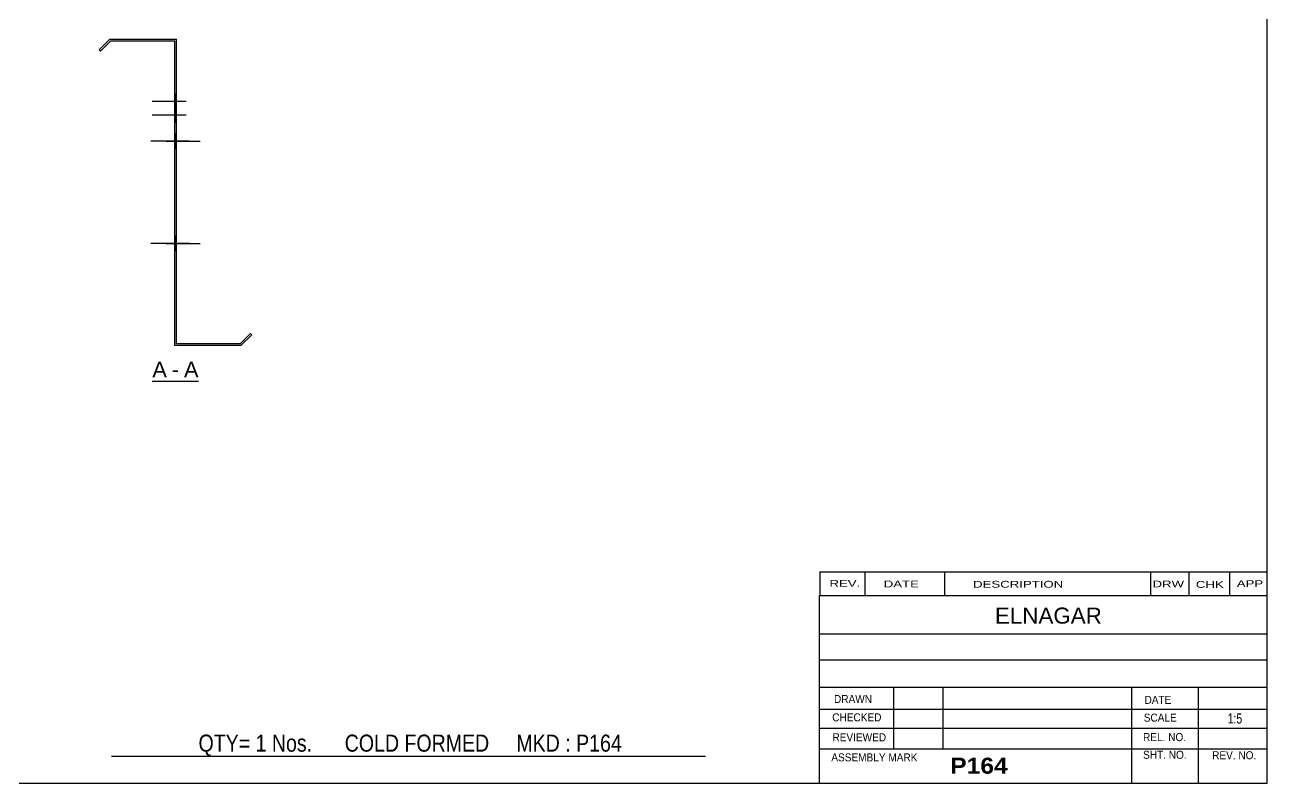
# Model space of a CAD drawing. Header units: millimetres. Extents: x -33 to 370, y -223 to 54.
# Drawn here: x 126.5 to 369.6, y -223.1 to -74.7 of the extents above; entities that cross this region are included whole.
import ezdxf

# ---------------------------------------------------------------- set-up
doc = ezdxf.new("R2010")
doc.units = ezdxf.units.MM
doc.styles.add('Arial', font='ARIAL.TTF', dxfattribs={"height": 0.2})
doc.styles.add('Arial Bold', font='ARIALBD.TTF', dxfattribs={"height": 0.2})
doc.styles.add('Arial Narrow', font='ARIALN.TTF', dxfattribs={"height": 0.2})

# ---------------------------------------------------------------- blocks, each defined once
blk = doc.blocks.new('Unknown-629085889-2308')
at = {"color": 5, "linetype": 'Continuous'}
for p, q in [((369.57, -223.13), (369.57, 53.87)), ((-30.43, -223.13), (369.57, -223.13))]:
    blk.add_line(p, q, dxfattribs=at)
blk = doc.blocks.new('Unknown-629085889-12 - 1248')
at = {"color": 7, "linetype": 'Continuous'}
blk.add_line((151.41, -144.46), (160.44, -144.46), dxfattribs=at)
at = {"color": 0, "linetype": 'Continuous'}
blk.add_wipeout([(154.26, -143.71), (154.26, -140.51), (151.41, -140.51), (151.41, -143.71)], dxfattribs=at)
blk.add_wipeout([(156.64, -143.71), (156.64, -140.51), (155.22, -140.51), (155.22, -143.71)], dxfattribs=at)
at = {"color": 96, "linetype": 'Continuous', "style": 'Arial'}
blk.add_text('A', height=3.06, dxfattribs=at).set_placement((151.41, -143.71))
at = {"color": 0, "linetype": 'Continuous'}
blk.add_wipeout([(160.44, -143.71), (160.44, -140.51), (157.6, -140.51), (157.6, -143.71)], dxfattribs=at)
at = {"color": 96, "linetype": 'Continuous', "style": 'Arial'}
for s, p in [('A', (157.6, -143.71)), ('-', (155.22, -143.71))]:
    blk.add_text(s, height=3.06, dxfattribs=at).set_placement(p)
blk = doc.blocks.new('Bolt-629085889-1256 - 1248')
at = {"linetype": 'Continuous'}
blk.add_hatch(color=3, dxfattribs=at).paths.add_polyline_path([(155.75, -91.04), (155.75, -93.84), (156.11, -93.84), (156.11, -91.04)])
at = {"color": 3, "linetype": 'Continuous'}
for p, q in [((156.11, -91.04), (155.75, -91.04)), ((158.01, -92.44), (151.41, -92.44)), ((156.11, -93.84), (155.75, -93.84))]:
    blk.add_line(p, q, dxfattribs=at)
blk = doc.blocks.new('Bolt-629085889-1264 - 1248')
at = {"linetype": 'Continuous'}
blk.add_hatch(color=3, dxfattribs=at).paths.add_polyline_path([(156.11, -118.91), (156.11, -116.11), (155.75, -116.11), (155.75, -118.91)])
blk.add_hatch(color=3, dxfattribs=at).paths.add_polyline_path([(156.11, -118.91), (156.11, -116.11), (155.75, -116.11), (155.75, -118.91)])
at = {"color": 3, "linetype": 'Continuous'}
for p, q in [((155.75, -116.11), (156.11, -116.11)), ((155.75, -116.11), (156.11, -116.11)), ((154.25, -117.51), (159.75, -117.51)), ((154.25, -117.51), (159.75, -117.51)), ((155.75, -118.91), (156.11, -118.91)), ((155.75, -118.91), (156.11, -118.91))]:
    blk.add_line(p, q, dxfattribs=at)
blk = doc.blocks.new('Part-629085889-1250 - 1248')
at = {"color": 2, "linetype": 'Continuous'}
for p, q in [((143.11, -77.51), (140.99, -79.63)), ((143.11, -77.51), (156.11, -77.51)), ((156.11, -137.15), (156.11, -77.51)), ((140.99, -79.63), (141.24, -79.88)), ((141.24, -79.88), (143.26, -77.87)), ((143.26, -77.87), (155.75, -77.87)), ((155.75, -77.87), (155.75, -137.51)), ((170.61, -135.13), (168.6, -137.15)), ((168.75, -137.51), (170.87, -135.39)), ((170.87, -135.39), (170.61, -135.13)), ((168.75, -137.51), (155.75, -137.51)), ((168.6, -137.15), (156.11, -137.15))]:
    blk.add_line(p, q, dxfattribs=at)
blk = doc.blocks.new('Bolt-629085889-1251 - 1248')
at = {"linetype": 'Continuous'}
for points in [[(155.75, -96.11), (155.75, -98.91), (156.11, -98.91), (156.11, -96.11)], [(155.75, -96.11), (155.75, -98.91), (156.11, -98.91), (156.11, -96.11)], [(155.75, -96.11), (155.75, -98.91), (156.11, -98.91), (156.11, -96.11)], [(155.75, -116.11), (155.75, -118.91), (156.11, -118.91), (156.11, -116.11)], [(155.75, -116.11), (155.75, -118.91), (156.11, -118.91), (156.11, -116.11)], [(155.75, -116.11), (155.75, -118.91), (156.11, -118.91), (156.11, -116.11)]]:
    blk.add_hatch(color=3, dxfattribs=at).paths.add_polyline_path(points)
at = {"color": 3, "linetype": 'Continuous'}
for p, q in [((156.11, -96.11), (155.75, -96.11)), ((156.11, -96.11), (155.75, -96.11)), ((156.11, -96.11), (155.75, -96.11)), ((158.71, -97.51), (151.11, -97.51)), ((158.71, -97.51), (151.11, -97.51)), ((158.71, -97.51), (151.11, -97.51)), ((156.11, -98.91), (155.75, -98.91)), ((156.11, -98.91), (155.75, -98.91)), ((156.11, -98.91), (155.75, -98.91)), ((156.11, -116.11), (155.75, -116.11)), ((156.11, -116.11), (155.75, -116.11)), ((156.11, -116.11), (155.75, -116.11)), ((158.71, -117.51), (151.11, -117.51)), ((158.71, -117.51), (151.11, -117.51)), ((158.71, -117.51), (151.11, -117.51)), ((156.11, -118.91), (155.75, -118.91)), ((156.11, -118.91), (155.75, -118.91)), ((156.11, -118.91), (155.75, -118.91))]:
    blk.add_line(p, q, dxfattribs=at)
blk = doc.blocks.new('Bolt-629085889-1252 - 1248')
at = {"linetype": 'Continuous'}
blk.add_hatch(color=3, dxfattribs=at).paths.add_polyline_path([(155.75, -88.35), (155.75, -91.15), (156.11, -91.15), (156.11, -88.35)])
at = {"color": 3, "linetype": 'Continuous'}
for p, q in [((158.01, -89.75), (151.41, -89.75)), ((156.11, -88.35), (155.75, -88.35)), ((156.11, -91.15), (155.75, -91.15))]:
    blk.add_line(p, q, dxfattribs=at)
blk = doc.blocks.new('Bolt-629085889-1253 - 1248')
at = {"linetype": 'Continuous'}
blk.add_hatch(color=3, dxfattribs=at).paths.add_polyline_path([(155.75, -88.35), (155.75, -91.15), (156.11, -91.15), (156.11, -88.35)])
at = {"color": 3, "linetype": 'Continuous'}
for p, q in [((158.01, -89.75), (151.41, -89.75)), ((156.11, -88.35), (155.75, -88.35)), ((156.11, -91.15), (155.75, -91.15))]:
    blk.add_line(p, q, dxfattribs=at)
blk = doc.blocks.new('Bolt-629085889-1254 - 1248')
at = {"linetype": 'Continuous'}
blk.add_hatch(color=3, dxfattribs=at).paths.add_polyline_path([(156.11, -118.91), (156.11, -116.11), (155.75, -116.11), (155.75, -118.91)])
at = {"color": 3, "linetype": 'Continuous'}
for p, q in [((156.11, -116.11), (155.75, -116.11)), ((157.71, -117.51), (155.75, -117.51)), ((156.11, -118.91), (155.75, -118.91))]:
    blk.add_line(p, q, dxfattribs=at)
blk = doc.blocks.new('Bolt-629085889-1255 - 1248')
at = {"linetype": 'Continuous'}
blk.add_hatch(color=3, dxfattribs=at).paths.add_polyline_path([(155.75, -96.11), (155.75, -98.91), (156.11, -98.91), (156.11, -96.11)])
at = {"color": 3, "linetype": 'Continuous'}
for p, q in [((156.11, -96.11), (155.75, -96.11)), ((158.01, -97.51), (151.41, -97.51)), ((156.11, -98.91), (155.75, -98.91))]:
    blk.add_line(p, q, dxfattribs=at)
blk = doc.blocks.new('Bolt-629085889-1257 - 1248')
at = {"linetype": 'Continuous'}
blk.add_hatch(color=3, dxfattribs=at).paths.add_polyline_path([(155.75, -91.04), (155.75, -93.84), (156.11, -93.84), (156.11, -91.04)])
at = {"color": 3, "linetype": 'Continuous'}
for p, q in [((156.11, -91.04), (155.75, -91.04)), ((158.01, -92.44), (151.41, -92.44)), ((156.11, -93.84), (155.75, -93.84))]:
    blk.add_line(p, q, dxfattribs=at)
blk = doc.blocks.new('Bolt-629085889-1258 - 1248')
at = {"linetype": 'Continuous'}
blk.add_hatch(color=3, dxfattribs=at).paths.add_polyline_path([(156.11, -118.91), (156.11, -116.11), (155.75, -116.11), (155.75, -118.91)])
at = {"color": 3, "linetype": 'Continuous'}
for p, q in [((156.11, -116.11), (155.75, -116.11)), ((157.71, -117.51), (155.75, -117.51)), ((156.11, -118.91), (155.75, -118.91))]:
    blk.add_line(p, q, dxfattribs=at)
blk = doc.blocks.new('Bolt-629085889-1259 - 1248')
at = {"linetype": 'Continuous'}
for points in [[(155.75, -96.11), (155.75, -98.91), (156.11, -98.91), (156.11, -96.11)], [(155.75, -96.11), (155.75, -98.91), (156.11, -98.91), (156.11, -96.11)], [(155.75, -96.11), (155.75, -98.91), (156.11, -98.91), (156.11, -96.11)], [(155.75, -116.11), (155.75, -118.91), (156.11, -118.91), (156.11, -116.11)], [(155.75, -116.11), (155.75, -118.91), (156.11, -118.91), (156.11, -116.11)], [(155.75, -116.11), (155.75, -118.91), (156.11, -118.91), (156.11, -116.11)]]:
    blk.add_hatch(color=3, dxfattribs=at).paths.add_polyline_path(points)
at = {"color": 3, "linetype": 'Continuous'}
for p, q in [((156.11, -96.11), (155.75, -96.11)), ((156.11, -96.11), (155.75, -96.11)), ((156.11, -96.11), (155.75, -96.11)), ((158.71, -97.51), (151.11, -97.51)), ((158.71, -97.51), (151.11, -97.51)), ((158.71, -97.51), (151.11, -97.51)), ((156.11, -98.91), (155.75, -98.91)), ((156.11, -98.91), (155.75, -98.91)), ((156.11, -98.91), (155.75, -98.91)), ((156.11, -116.11), (155.75, -116.11)), ((156.11, -116.11), (155.75, -116.11)), ((156.11, -116.11), (155.75, -116.11)), ((158.71, -117.51), (151.11, -117.51)), ((158.71, -117.51), (151.11, -117.51)), ((158.71, -117.51), (151.11, -117.51)), ((156.11, -118.91), (155.75, -118.91)), ((156.11, -118.91), (155.75, -118.91)), ((156.11, -118.91), (155.75, -118.91))]:
    blk.add_line(p, q, dxfattribs=at)
blk = doc.blocks.new('Bolt-629085889-1260 - 1248')
at = {"linetype": 'Continuous'}
for points in [[(156.11, -98.91), (156.11, -96.11), (155.75, -96.11), (155.75, -98.91)], [(156.11, -118.91), (156.11, -116.11), (155.75, -116.11), (155.75, -118.91)]]:
    blk.add_hatch(color=3, dxfattribs=at).paths.add_polyline_path(points)
at = {"color": 3, "linetype": 'Continuous'}
for p, q in [((156.11, -96.11), (155.75, -96.11)), ((156.11, -97.51), (151.75, -97.51)), ((156.11, -98.91), (155.75, -98.91)), ((156.11, -116.11), (155.75, -116.11)), ((156.11, -117.51), (151.75, -117.51)), ((156.11, -118.91), (155.75, -118.91))]:
    blk.add_line(p, q, dxfattribs=at)
blk = doc.blocks.new('Bolt-629085889-1261 - 1248')
at = {"linetype": 'Continuous'}
blk.add_hatch(color=3, dxfattribs=at).paths.add_polyline_path([(155.75, -96.11), (155.75, -98.91), (156.11, -98.91), (156.11, -96.11)])
at = {"color": 3, "linetype": 'Continuous'}
for p, q in [((156.11, -96.11), (155.75, -96.11)), ((158.01, -97.51), (151.41, -97.51)), ((156.11, -98.91), (155.75, -98.91))]:
    blk.add_line(p, q, dxfattribs=at)
blk = doc.blocks.new('Bolt-629085889-1262 - 1248')
at = {"linetype": 'Continuous'}
blk.add_hatch(color=3, dxfattribs=at).paths.add_polyline_path([(156.11, -118.91), (156.11, -116.11), (155.75, -116.11), (155.75, -118.91)])
blk.add_hatch(color=3, dxfattribs=at).paths.add_polyline_path([(156.11, -118.91), (156.11, -116.11), (155.75, -116.11), (155.75, -118.91)])
at = {"color": 3, "linetype": 'Continuous'}
for p, q in [((155.75, -116.11), (156.11, -116.11)), ((155.75, -116.11), (156.11, -116.11)), ((154.25, -117.51), (159.75, -117.51)), ((154.25, -117.51), (159.75, -117.51)), ((155.75, -118.91), (156.11, -118.91)), ((155.75, -118.91), (156.11, -118.91))]:
    blk.add_line(p, q, dxfattribs=at)
blk = doc.blocks.new('Bolt-629085889-1263 - 1248')
at = {"linetype": 'Continuous'}
blk.add_hatch(color=3, dxfattribs=at).paths.add_polyline_path([(156.11, -118.91), (156.11, -116.11), (155.75, -116.11), (155.75, -118.91)])
blk.add_hatch(color=3, dxfattribs=at).paths.add_polyline_path([(156.11, -118.91), (156.11, -116.11), (155.75, -116.11), (155.75, -118.91)])
at = {"color": 3, "linetype": 'Continuous'}
for p, q in [((155.75, -116.11), (156.11, -116.11)), ((155.75, -116.11), (156.11, -116.11)), ((154.25, -117.51), (159.75, -117.51)), ((154.25, -117.51), (159.75, -117.51)), ((155.75, -118.91), (156.11, -118.91)), ((155.75, -118.91), (156.11, -118.91))]:
    blk.add_line(p, q, dxfattribs=at)
blk = doc.blocks.new('Bolt-629085889-1265 - 1248')
at = {"linetype": 'Continuous'}
blk.add_hatch(color=3, dxfattribs=at).paths.add_polyline_path([(155.75, -96.11), (155.75, -98.91), (156.11, -98.91), (156.11, -96.11)])
at = {"color": 3, "linetype": 'Continuous'}
for p, q in [((156.11, -96.11), (155.75, -96.11)), ((158.01, -97.51), (151.41, -97.51)), ((156.11, -98.91), (155.75, -98.91))]:
    blk.add_line(p, q, dxfattribs=at)
blk = doc.blocks.new('Bolt-629085889-1266 - 1248')
at = {"linetype": 'Continuous'}
blk.add_hatch(color=3, dxfattribs=at).paths.add_polyline_path([(156.11, -118.91), (156.11, -116.11), (155.75, -116.11), (155.75, -118.91)])
at = {"color": 3, "linetype": 'Continuous'}
for p, q in [((156.11, -116.11), (155.75, -116.11)), ((157.71, -117.51), (155.75, -117.51)), ((156.11, -118.91), (155.75, -118.91))]:
    blk.add_line(p, q, dxfattribs=at)
blk = doc.blocks.new('Bolt-629085889-1267 - 1248')
at = {"linetype": 'Continuous'}
blk.add_hatch(color=3, dxfattribs=at).paths.add_polyline_path([(155.75, -96.11), (155.75, -98.91), (156.11, -98.91), (156.11, -96.11)])
blk.add_hatch(color=3, dxfattribs=at).paths.add_polyline_path([(155.75, -96.11), (155.75, -98.91), (156.11, -98.91), (156.11, -96.11)])
at = {"color": 3, "linetype": 'Continuous'}
for p, q in [((155.75, -96.11), (156.11, -96.11)), ((155.75, -96.11), (156.11, -96.11)), ((154.15, -97.51), (160.75, -97.51)), ((154.15, -97.51), (160.75, -97.51)), ((155.75, -98.91), (156.11, -98.91)), ((155.75, -98.91), (156.11, -98.91))]:
    blk.add_line(p, q, dxfattribs=at)
blk = doc.blocks.new('Bolt-629085889-1268 - 1248')
at = {"linetype": 'Continuous'}
blk.add_hatch(color=3, dxfattribs=at).paths.add_polyline_path([(155.75, -116.11), (155.75, -118.91), (156.11, -118.91), (156.11, -116.11)])
blk.add_hatch(color=3, dxfattribs=at).paths.add_polyline_path([(155.75, -116.11), (155.75, -118.91), (156.11, -118.91), (156.11, -116.11)])
at = {"color": 3, "linetype": 'Continuous'}
for p, q in [((155.75, -116.11), (156.11, -116.11)), ((155.75, -116.11), (156.11, -116.11)), ((154.15, -117.51), (160.75, -117.51)), ((154.15, -117.51), (160.75, -117.51)), ((155.75, -118.91), (156.11, -118.91)), ((155.75, -118.91), (156.11, -118.91))]:
    blk.add_line(p, q, dxfattribs=at)
blk = doc.blocks.new('Bolt-629085889-1269 - 1248')
at = {"linetype": 'Continuous'}
blk.add_hatch(color=3, dxfattribs=at).paths.add_polyline_path([(155.75, -96.11), (155.75, -98.91), (156.11, -98.91), (156.11, -96.11)])
at = {"color": 3, "linetype": 'Continuous'}
for p, q in [((156.11, -96.11), (155.75, -96.11)), ((158.01, -97.51), (151.41, -97.51)), ((156.11, -98.91), (155.75, -98.91))]:
    blk.add_line(p, q, dxfattribs=at)
blk = doc.blocks.new('Bolt-629085889-1270 - 1248')
at = {"linetype": 'Continuous'}
blk.add_hatch(color=3, dxfattribs=at).paths.add_polyline_path([(156.11, -118.91), (156.11, -116.11), (155.75, -116.11), (155.75, -118.91)])
at = {"color": 3, "linetype": 'Continuous'}
for p, q in [((156.11, -116.11), (155.75, -116.11)), ((157.71, -117.51), (155.75, -117.51)), ((156.11, -118.91), (155.75, -118.91))]:
    blk.add_line(p, q, dxfattribs=at)
blk = doc.blocks.new('Bolt-629085889-1271 - 1248')
at = {"linetype": 'Continuous'}
blk.add_hatch(color=3, dxfattribs=at).paths.add_polyline_path([(155.75, -96.11), (155.75, -98.91), (156.11, -98.91), (156.11, -96.11)])
blk.add_hatch(color=3, dxfattribs=at).paths.add_polyline_path([(155.75, -96.11), (155.75, -98.91), (156.11, -98.91), (156.11, -96.11)])
at = {"color": 3, "linetype": 'Continuous'}
for p, q in [((155.75, -96.11), (156.11, -96.11)), ((155.75, -96.11), (156.11, -96.11)), ((154.15, -97.51), (160.75, -97.51)), ((154.15, -97.51), (160.75, -97.51)), ((155.75, -98.91), (156.11, -98.91)), ((155.75, -98.91), (156.11, -98.91))]:
    blk.add_line(p, q, dxfattribs=at)
blk = doc.blocks.new('Bolt-629085889-1272 - 1248')
at = {"linetype": 'Continuous'}
blk.add_hatch(color=3, dxfattribs=at).paths.add_polyline_path([(155.75, -116.11), (155.75, -118.91), (156.11, -118.91), (156.11, -116.11)])
blk.add_hatch(color=3, dxfattribs=at).paths.add_polyline_path([(155.75, -116.11), (155.75, -118.91), (156.11, -118.91), (156.11, -116.11)])
at = {"color": 3, "linetype": 'Continuous'}
for p, q in [((155.75, -116.11), (156.11, -116.11)), ((155.75, -116.11), (156.11, -116.11)), ((154.15, -117.51), (160.75, -117.51)), ((154.15, -117.51), (160.75, -117.51)), ((155.75, -118.91), (156.11, -118.91)), ((155.75, -118.91), (156.11, -118.91))]:
    blk.add_line(p, q, dxfattribs=at)
blk = doc.blocks.new('Bolt-629085889-1273 - 1248')
at = {"linetype": 'Continuous'}
blk.add_hatch(color=3, dxfattribs=at).paths.add_polyline_path([(156.11, -118.91), (156.11, -116.11), (155.75, -116.11), (155.75, -118.91)])
blk.add_hatch(color=3, dxfattribs=at).paths.add_polyline_path([(156.11, -118.91), (156.11, -116.11), (155.75, -116.11), (155.75, -118.91)])
at = {"color": 3, "linetype": 'Continuous'}
for p, q in [((155.75, -116.11), (156.11, -116.11)), ((155.75, -116.11), (156.11, -116.11)), ((154.25, -117.51), (159.75, -117.51)), ((154.25, -117.51), (159.75, -117.51)), ((155.75, -118.91), (156.11, -118.91)), ((155.75, -118.91), (156.11, -118.91))]:
    blk.add_line(p, q, dxfattribs=at)
blk = doc.blocks.new('Bolt-629085889-1274 - 1248')
at = {"linetype": 'Continuous'}
blk.add_hatch(color=3, dxfattribs=at).paths.add_polyline_path([(156.11, -118.91), (156.11, -116.11), (155.75, -116.11), (155.75, -118.91)])
blk.add_hatch(color=3, dxfattribs=at).paths.add_polyline_path([(156.11, -118.91), (156.11, -116.11), (155.75, -116.11), (155.75, -118.91)])
at = {"color": 3, "linetype": 'Continuous'}
for p, q in [((155.75, -116.11), (156.11, -116.11)), ((155.75, -116.11), (156.11, -116.11)), ((154.25, -117.51), (159.75, -117.51)), ((154.25, -117.51), (159.75, -117.51)), ((155.75, -118.91), (156.11, -118.91)), ((155.75, -118.91), (156.11, -118.91))]:
    blk.add_line(p, q, dxfattribs=at)
blk = doc.blocks.new('CBS_NAME_BLOG-629085889-2396')
at = {"color": 7, "linetype": 'Continuous'}
for p, q in [((281.98, -223.09), (281.97, -186.38)), ((281.98, -186.38), (369.49, -186.38)), ((281.98, -193.92), (369.5, -193.92)), ((282.05, -198.97), (369.57, -198.97)), ((281.98, -204.34), (369.49, -204.34)), ((296.5, -216.45), (296.5, -204.35)), ((306.18, -216.43), (306.18, -204.36)), ((343.1, -223.09), (343.1, -204.36)), ((356.15, -223.09), (356.15, -204.35)), ((281.98, -208.64), (369.57, -208.62)), ((281.98, -212.39), (369.49, -212.39)), ((281.98, -216.43), (369.49, -216.43)), ((281.98, -223.13), (369.57, -223.13))]:
    blk.add_line(p, q, dxfattribs=at)
at = {"color": 3, "linetype": 'Continuous', "style": 'Arial'}
blk.add_text('ELNAGAR', height=3.133, dxfattribs=at).set_placement((316.3, -191.91))
at = {"color": 3, "linetype": 'Continuous'}
for s, height, style, width, p in [('DRAWN', 1.566, 'Arial', 0.9, (284.81, -207.45)), ('DATE', 1.566, 'Arial', 0.9, (345.57, -207.61)), ('CHECKED', 1.566, 'Arial', 0.9, (284.46, -211.03)), ('SCALE', 1.566, 'Arial', 0.9, (345.42, -211.09)), ('1:5', 1.957, 'Arial Narrow', 0.9, (361.87, -211.45)), ('REVIEWED', 1.566, 'Arial', 0.9, (284.5, -214.94)), ('REL. NO.', 1.566, 'Arial', 0.9, (345.28, -214.9)), ('ASSEMBLY MARK', 1.5663, 'Arial', 0.9, (284.28, -218.87)), ('P164', 3.131, 'Arial Bold', 1.1, (307.56, -221.28)), ('SHT. NO.', 1.566, 'Arial', 0.9, (345.28, -218.36)), ('REV. NO.', 1.566, 'Arial', 0.9, (358.8, -218.45))]:
    blk.add_text(s, height=height, dxfattribs=dict(at, style=style, width=width)).set_placement(p)
blk = doc.blocks.new('CBS_CALLOFF-629085889-2395')
at = {"color": 7, "linetype": 'Continuous'}
blk.add_line((143.45, -217.86), (259.68, -217.88), dxfattribs=at)
at = {"color": 3, "linetype": 'Continuous', "style": 'Arial Narrow'}
blk.add_text('QTY= 1 Nos.      COLD FORMED     MKD : P164', height=3.3405, dxfattribs=at).set_placement((160.45, -216.97))
blk = doc.blocks.new('CBS_REVISION-629085889-2397')
at = {"color": 7, "linetype": 'Continuous'}
for p, q in [((282.06, -181.75), (369.56, -181.75)), ((282.06, -181.75), (282.06, -186.38)), ((290.86, -181.75), (290.86, -186.38)), ((306.45, -181.75), (306.45, -186.32)), ((346.71, -181.75), (346.71, -186.38)), ((354.25, -181.75), (354.25, -186.38)), ((362.2, -181.75), (362.2, -186.38)), ((282.06, -186.38), (369.56, -186.38))]:
    blk.add_line(p, q, dxfattribs=at)
at = {"color": 7, "style": 'Arial Narrow', "width": 1.7}
for s, height, p in [('REV.', 1.326, (283.92, -184.71)), ('DATE', 1.326, (294.54, -184.82)), ('DESCRIPTION', 1.3257, (312.02, -184.87)), ('DRW', 1.326, (347.14, -184.82)), ('CHK', 1.326, (355.62, -184.91)), ('APP', 1.326, (363.63, -184.75))]:
    blk.add_text(s, height=height, dxfattribs=at).set_placement(p)

msp = doc.modelspace()

# ---------------------------------------------------------------- block references
for name in ['Unknown-629085889-2308', 'Part-629085889-1250 - 1248', 'Bolt-629085889-1252 - 1248', 'Bolt-629085889-1253 - 1248', 'Bolt-629085889-1256 - 1248', 'Bolt-629085889-1257 - 1248', 'Bolt-629085889-1251 - 1248', 'Bolt-629085889-1259 - 1248', 'Bolt-629085889-1255 - 1248', 'Bolt-629085889-1261 - 1248', 'Bolt-629085889-1265 - 1248', 'Bolt-629085889-1269 - 1248', 'Bolt-629085889-1260 - 1248', 'Bolt-629085889-1267 - 1248', 'Bolt-629085889-1271 - 1248', 'Bolt-629085889-1268 - 1248', 'Bolt-629085889-1272 - 1248', 'Bolt-629085889-1264 - 1248', 'Bolt-629085889-1262 - 1248', 'Bolt-629085889-1263 - 1248', 'Bolt-629085889-1273 - 1248', 'Bolt-629085889-1274 - 1248', 'Bolt-629085889-1254 - 1248', 'Bolt-629085889-1258 - 1248', 'Bolt-629085889-1266 - 1248', 'Bolt-629085889-1270 - 1248', 'CBS_REVISION-629085889-2397', 'CBS_NAME_BLOG-629085889-2396', 'CBS_CALLOFF-629085889-2395']:
    msp.add_blockref(name, (0, 0))

# ---------------------------------------------------------------- next in the draw order: block references
msp.add_blockref('Unknown-629085889-12 - 1248', (0, 0))

doc.saveas('drawing.dxf')
